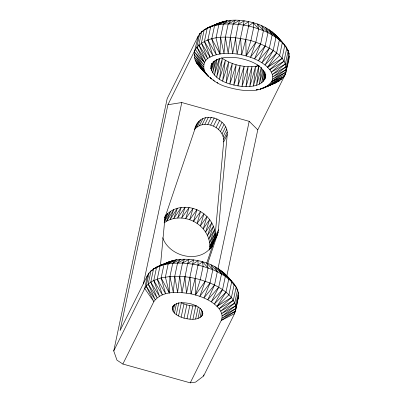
<?xml version="1.0" encoding="UTF-8"?>
<svg xmlns="http://www.w3.org/2000/svg" width="403" height="403" viewBox="0 0 403 403"><rect width="100%" height="100%" fill="white"/><g stroke="black" fill="none" stroke-linecap="round" stroke-linejoin="round"><path stroke-width="0.6" d="M209.565 249.502L215.006 236.899L215.041 233.342L214.507 229.755L213.419 226.214L211.797 222.799L209.631 219.519L207.001 216.512L203.953 213.842L200.558 211.565L196.896 209.731L193.037 208.381L189.072 207.545L185.083 207.243L181.159 207.474L177.385 208.245L173.839 209.53L170.61 211.298L167.799 213.479L165.416 216.048L164.555 217.691M265.396 77.406C264.585 64.656 248.863 60.158 238.385 57.961C229.453 56.848 211.565 55.982 210.915 68.601C215.001 81.124 230.375 84.927 242.032 86.454C250.56 87.068 264.287 86.302 265.784 75.562M198.16 36.174C196.639 45.665 190.302 57.181 198.528 65.533C205.873 74.575 214.386 83.24 225.871 86.64C240.097 90.841 261.431 94.937 271.869 81.366L286.12 72.061C286.876 65.059 291.057 57.745 288.185 50.728C286.845 47.594 284.755 44.869 282.377 42.451C275.209 32.708 264.892 25.661 253.17 22.704C243.493 20.115 233.141 19.143 223.317 21.52C214.582 25.253 203.359 27.354 198.16 36.174L167.18 98.589L113.737 350.937L116.971 360.161L122.86 364.035L153.845 301.62C162.051 290.215 178.801 291.843 191.047 293.888L195.178 278.397L197.994 265.114L198.075 260.681C189.737 259.013 181.007 258.55 172.691 260.59C163.956 264.323 152.732 266.418 147.533 275.239L120.094 330.525L167.905 104.74L195.349 49.453C207.399 32.749 233.503 36.577 250.903 40.597C264.857 44.995 291.178 55.554 285.213 74.54L257.769 129.821L226.632 276.861M208.689 27.762L204.19 29.807L201.379 43.091L210.089 57.125C219.816 52.254 231.262 52.833 241.674 54.818L245.805 39.328L248.621 26.044L248.701 21.611L243.452 25.062C231.413 23.278 218.547 23.107 207.223 28.129L204.407 41.408L210.089 57.125C201.772 60.551 202.074 71.674 208.709 76.656L206.336 73.779M160.072 265.779L172.691 260.59L163.961 264.635L161.15 277.914L169.351 293.026L169.945 276.513L172.756 263.235L176.383 259.819L156.596 267.199L153.78 280.478L159.462 296.195L150.752 282.16L153.563 268.877L169.376 261.653L160.072 265.779L157.261 279.057L162.344 294.855L153.78 280.478C150.112 282.276 146.652 284.83 144.722 288.523L113.737 350.937M211.776 38.849L219.978 53.957L220.572 37.444L223.383 24.165L227.01 20.755L214.587 25.565L211.776 38.849L216.285 54.722L207.888 39.993L210.698 26.709L220.003 22.583L209.812 27.248M163.961 264.635L172.756 263.235L180.383 259.361L177.557 262.993L174.746 276.272L173.35 292.568L169.945 276.513L161.15 277.914L153.78 280.478M223.383 24.165L231.01 20.291L228.184 23.923L225.373 37.202L223.977 53.498L220.572 37.444M160.459 265.501L165.003 217.403L195.939 126.043C202.12 109.833 228.964 118.422 227.221 134.773L218.169 232.244L207.621 263.708M209.318 250.077L209.767 246.48L215.006 236.899L223.68 141.906C225.005 127.424 203.691 118.024 194.427 129.58M221.549 57.765C232.173 65.367 246.157 68.248 258.963 65.8L256.595 85.219L261.315 67.306M122.86 364.035L190.256 382.85L195.601 382.115L203.601 376.024L234.586 313.61C236.365 306.789 238.576 299.61 238.385 292.553C237.438 288.261 234.788 284.604 231.75 281.521C223.761 270.368 211.409 263.24 198.075 260.681L192.825 264.131L182.544 263.058L172.756 263.235M190.256 382.85L221.242 320.43L235.493 311.131L238.636 295.248M177.557 262.993L184.624 259.22L182.544 263.058L179.728 276.342L177.597 292.422L174.746 276.272L169.945 276.513M228.184 23.923L235.251 20.15L233.171 23.994L230.355 37.272L228.224 53.352L225.373 37.202M261.532 68.016L259.396 84.136L263.003 69.749M263.517 70.51L261.723 82.781L264.449 71.361M219.499 58.873L216.683 77.23L222.391 58.435L219.434 79.215L225.337 60.304L222.607 81.033L228.652 61.997L226.128 82.65L232.269 63.467L229.917 84.031L236.103 64.697L233.891 85.139L240.077 65.649L237.961 85.955L244.097 66.304L242.032 86.454L248.082 66.656L246.021 86.635L251.94 66.686L249.83 86.484L255.598 66.399L253.386 86.01L258.963 65.8M265.013 72.072L263.522 81.184L265.305 73.361M217.036 59.221L214.406 75.129L219.167 58.838M179.728 276.342L184.841 276.725L186.518 293.087L193.551 259.885L187.652 263.441L182.01 292.598L179.728 276.342L174.746 276.272M235.468 37.655L237.145 54.017L244.178 20.815L238.279 24.371L232.637 53.528L230.355 37.272M214.839 60.742L212.663 72.958L216.34 59.735M265.637 74.565L264.756 79.376L265.799 74.459M213.232 61.629L211.494 70.767L214.008 61.18M211.892 63.745L210.915 68.601L212.225 63.216M143.362 284.014L181.793 102.523L249.19 121.338L257.769 129.821M146.989 276.725L147.533 275.239L144.722 288.523L153.845 301.62L146.193 286.206L149.009 272.922M208.709 76.656L198.528 65.533L206.588 74.263L196.583 62.762L205.001 71.835L195.188 59.982L203.989 69.407L194.362 57.226L203.56 67.024L194.11 54.531L203.722 64.727L194.442 51.927L204.472 62.551L196.82 47.136L199.631 33.857L200.734 33.313M146.193 286.206L155.175 299.605L148.213 284.075L151.024 270.796L152.727 269.985M196.82 47.136L205.802 60.536L198.84 45.005L201.651 31.726L203.923 30.643M211.585 64.535L211.847 63.306M172.162 308.315C174.741 301.001 185.078 302.502 191.087 303.892C195.979 305.419 204.19 308.784 202.523 315.206C198.291 320.728 189.974 319.524 184.005 318.158C178.947 316.627 170.741 313.116 172.549 306.507M172.353 309.892L173.376 305.066M173.124 311.514L174.66 304.27M174.449 313.116L176.494 303.454M176.277 314.632L178.836 302.562M178.539 316.017L181.355 302.734C186.105 305.106 191.506 306.325 196.815 305.897M181.149 317.206L183.959 303.927M184.005 318.158L186.816 304.88M186.992 318.838L189.808 305.555M190.004 319.216L192.815 305.932M192.921 319.282L195.732 305.998M195.631 319.025L198.185 306.95M235.226 310.587L234.586 313.61L221.242 320.43C223.181 316.526 221.675 311.962 219.131 308.718L231.408 297.53L234.219 284.246L224.038 273.123L228.788 278.871L225.972 292.155L214.381 304.018L222.552 289.616L225.368 276.337L218.325 268.625L221.534 273.944L218.718 287.228L207.802 299.797L214.522 285.007L217.333 271.728L210.996 264.756L212.819 269.713L210.008 282.992L199.843 296.341L205.243 281.203L208.054 267.924L206.875 263.139L212.819 269.713L217.333 271.728L225.368 276.337L231.75 281.521L228.934 294.8L217.005 306.33C209.892 299.62 200.457 295.988 191.047 293.888L190.014 277.41L184.841 276.725M285.722 72.122L285.213 74.54L283.742 76.857L271.869 81.366C273.808 77.457 272.302 72.893 269.758 69.648L282.035 58.46L284.845 45.176L274.665 34.053L279.415 39.801L276.599 53.085L265.008 64.948L273.179 50.546L275.995 37.267L268.952 29.555L272.161 34.875L269.345 48.159L258.429 60.727L265.149 45.937L267.96 32.658L261.623 25.686L263.446 30.643L260.635 43.922L250.47 57.271L255.87 42.134L258.681 28.855L257.502 24.069L263.446 30.643L267.96 32.658L275.995 37.267L282.377 42.451L279.561 55.735L267.632 67.261C260.519 60.551 251.084 56.919 241.674 54.818L240.641 38.34M198.029 318.466L200.205 308.204M200.024 317.619L201.686 309.771M201.54 316.516L202.694 311.086M202.523 315.206L202.905 313.398M218.053 268.373L249.19 121.338M203.601 376.024L203.863 374.795M236.773 288.85L237.558 289.797L234.742 303.081L220.713 311.146L233.352 300.3L236.163 287.017L224.038 273.123M287.007 49.307L288.185 50.728L285.369 64.012L271.34 72.077L283.979 61.231L286.79 47.947L285.188 46.108M235.493 311.131L221.993 318.259L235.82 308.532L235.574 305.837L238.385 292.553M289.263 56.178L286.447 69.462L272.786 76.887L286.201 66.767L289.011 53.483L288.241 52.511M245.805 39.328L246.137 55.906L250.903 40.597L253.719 27.313L253.17 22.704L248.621 26.044L243.452 25.062M190.014 277.41L195.178 278.397L195.51 294.976L200.276 279.667L203.092 266.383L202.543 261.774L197.994 265.114L192.825 264.131M206.704 263.129L213.968 241.78L217.509 234.647M238.279 24.371L239.669 20.326L233.171 23.994M187.652 263.441L189.042 259.396L182.544 263.058M288.387 60.269L288.931 58.783M237.579 299.832L238.304 297.852M260.635 43.922L254.59 58.888L265.149 45.937M195.178 278.397L200.276 279.667L210.008 282.992L203.963 297.958L214.522 285.007C223.292 289.51 232.939 295.691 235.574 305.837L222.159 315.957L235.82 308.532M164.323 221.524L167.799 213.479L164.525 219.343M218.169 232.244L209.595 249.522L213.968 241.78L211.237 247.628M164.631 217.761L165.416 216.048M211.53 246.807L213.968 241.78M195.123 127.534L197.027 123.691M194.851 128.235L195.939 126.043M195.057 128.748L198.598 121.615M197.047 127.021L200.588 119.882M199.399 125.686L202.941 118.553M202.029 124.804L205.57 117.671M204.85 124.391L208.391 117.258M207.772 124.472L211.308 117.338M165.119 216.099L165.663 215.001M210.688 125.041L214.23 117.908M213.504 126.074L217.046 118.94M216.129 127.539L219.67 120.406M218.471 129.393L222.013 122.26M220.456 131.564L223.997 124.431M222.013 133.987L225.554 126.854M223.091 136.577L226.632 129.444M223.65 139.247L227.191 132.113M223.68 141.906L227.221 134.773M215.006 236.899L218.547 229.76M211.172 247.754L212.577 244.959C201.359 264.499 169.633 257.467 162.671 237.699M269.345 48.159L261.92 62.762L273.179 50.546M218.718 287.228L211.293 301.832L222.552 289.616M164.192 222.204L170.61 211.298L166.641 221.182L164.092 222.899M283.979 61.231L269.758 69.648L267.632 67.261L276.599 53.085M233.352 300.3L219.131 308.718L217.005 306.33L225.972 292.155M246.137 55.906L255.87 42.134M195.51 294.976L205.243 281.203M256.192 66.898L257.708 64.903M285.369 64.012L272.352 74.505L286.201 66.767M234.742 303.081L221.726 313.574L235.574 305.837M286.447 69.462L272.619 79.189L286.12 72.061M215.676 24.875L217.116 23.918L207.223 28.129M165.532 263.627L166.489 262.988L156.596 267.199M267.632 67.261L282.035 58.46M217.005 306.33L231.408 297.53M271.869 81.366L285.213 74.54M227.01 20.755L218.834 24.714L216.023 37.993L219.978 53.957M258.001 89.164L256.363 89.96L258.061 89.3M176.383 259.819L168.207 263.784L165.396 277.062L169.351 293.026M214.587 25.565L223.317 21.52L210.698 26.709M261.693 88.433L260.056 89.189C267.874 85.154 277.763 83.879 283.742 76.857L270.539 83.381L281.722 78.988L268.66 85.199L279.183 80.902L266.257 86.791L276.151 82.58L263.371 88.131L272.675 84L270.453 84.655M204.19 29.807L206.961 28.678M153.563 268.877L155.78 267.975M201.651 31.726L202.769 31.283M151.024 270.796L152.143 270.353M199.631 33.857L200.765 33.424M167.905 104.74L181.793 102.523M248.621 26.044L253.719 27.313L263.446 30.643M197.994 265.114L203.092 266.383L212.819 269.713M210.008 282.992L214.522 285.007M200.996 68.258L203.112 70.152M288.175 52.592L289.011 53.483M287.344 49.831L288.185 50.728M236.717 288.901L237.558 289.797M285.107 46.133L286.79 47.947M284.845 45.176L274.665 34.053M234.219 284.246L226.159 275.516L226.793 276.488M279.415 39.801L272.04 31.746L275.995 37.267M210.104 77.623L211.338 78.963L210.255 77.457M228.788 278.871L221.413 270.816L225.368 276.337M272.161 34.875L265.461 27.525L267.96 32.658M217.076 82.267L217.912 83.184M213.177 79.794L214.421 81.154M221.534 273.944L214.834 266.595L217.333 271.728M253.17 22.704L258.681 28.855M202.543 261.774L208.054 267.924M278.387 38.285L276.785 36.446L277.738 37.902M279.188 39.207L281.188 41.509M195.349 49.453L204.472 62.551M198.84 45.005L207.681 58.717L201.379 43.091M148.213 284.075L157.054 297.787L150.752 282.16M204.407 41.408L212.97 55.785L207.888 39.993M157.261 279.057L165.658 293.792L161.15 277.914M211.459 64.087L210.945 66.505L211.479 64.112M196.896 209.731L193.516 221.323C202.865 225.997 210.104 235.755 209.767 246.48L215.041 233.342L209.61 242.797L214.507 229.755L208.85 239.115L213.419 226.214L207.51 235.508L211.797 222.799L205.616 232.063L209.631 219.519L203.213 228.854L207.001 216.512L200.351 225.952L203.953 213.842L197.092 223.423L200.558 211.565L193.516 221.323C185.219 217.177 174.897 216.633 166.641 221.182L173.839 209.53L170.061 219.6L177.385 208.245L173.764 218.532L181.159 207.474L177.668 218.003L185.083 207.243L181.688 218.023L189.072 207.545L185.728 218.592L193.037 208.381L189.697 219.7L196.896 209.731"/></g></svg>
